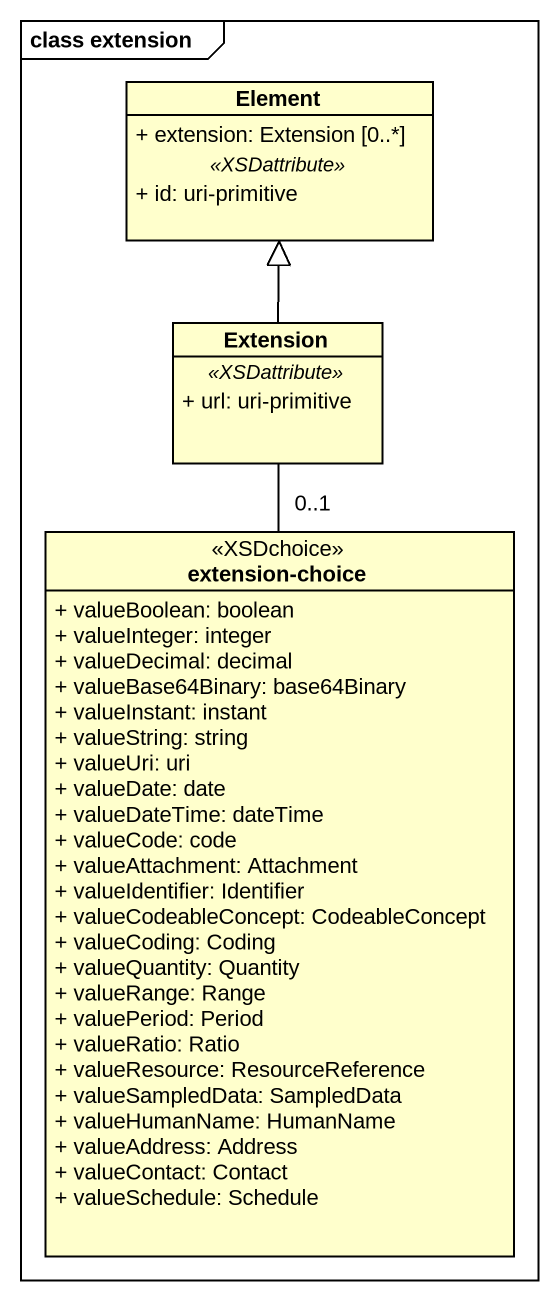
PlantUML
@startuml
mainframe class extension
hide circle
hide empty members
skinparam classAttributeIconSize 0
class Element {
  + extension: Extension [0..*]
  .. <<XSDattribute>> ..
  + id: uri-primitive
}
class Extension {
  .. <<XSDattribute>> ..
  + url: uri-primitive
}
class "extension-choice" as extension_choice <<XSDchoice>> {
  + valueBoolean: boolean
  + valueInteger: integer
  + valueDecimal: decimal
  + valueBase64Binary: base64Binary
  + valueInstant: instant
  + valueString: string
  + valueUri: uri
  + valueDate: date
  + valueDateTime: dateTime
  + valueCode: code
  + valueAttachment: Attachment
  + valueIdentifier: Identifier
  + valueCodeableConcept: CodeableConcept
  + valueCoding: Coding
  + valueQuantity: Quantity
  + valueRange: Range
  + valuePeriod: Period
  + valueRatio: Ratio
  + valueResource: ResourceReference
  + valueSampledData: SampledData
  + valueHumanName: HumanName
  + valueAddress: Address
  + valueContact: Contact
  + valueSchedule: Schedule
}
Extension -up-|> Element
Extension -- "0..1" extension_choice
@enduml
